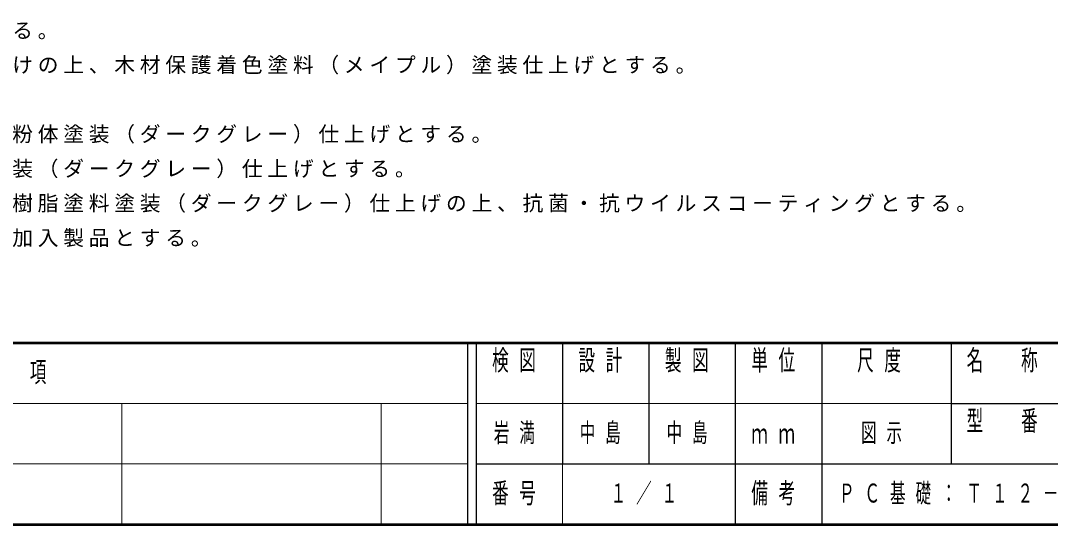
# Model space of a CAD drawing. Units: millimetres on the paper, scale 1:20. Extents: x -365 to 0, y 0 to 257.
# Drawn here: x -290.2 to -171, y 0 to 58.3 of the extents above; entities that cross this region are included whole.
import ezdxf

# ---------------------------------------------------------------- set-up
doc = ezdxf.new("R2010")
doc.units = ezdxf.units.MM
doc.layers.add('LY_1', color=7, linetype='Continuous', lineweight=25)
doc.layers.add('LY_3', color=7, linetype='Continuous', lineweight=13)
doc.styles.add('ＭＳ ゴシック', font='')
doc.styles.get('ＭＳ ゴシック').set_extended_font_data('MS Gothic')

msp = doc.modelspace()

# ---------------------------------------------------------------- linework, layer by layer
at = {"layer": 'LY_3', "lineweight": 50}
for p, q in [((-365, 21), (0, 21)), ((-365, 0), (0, 0))]:
    msp.add_line(p, q, dxfattribs=at)
at = {"layer": 'LY_3', "color": 211, "lineweight": 25}
for p, q in [((-238.5, 21), (-238.5, 0)), ((-237.5, 21), (-237.5, 0)), ((-227.5, 21), (-227.5, 7)), ((-217.5, 21), (-217.5, 7)), ((-207.5, 21), (-207.5, 0)), ((-197.5, 21), (-197.5, 7)), ((-182.5, 21), (-182.5, 7)), ((-182.5, 14), (-70, 14)), ((-237.5, 7), (0, 7))]:
    msp.add_line(p, q, dxfattribs=at)
at = {"layer": 'LY_3'}
for p, q in [((-365, 14), (-238.5, 14)), ((-278.5, 14), (-278.5, 0)), ((-248.5, 14), (-248.5, 0)), ((-237.5, 14), (-182.5, 14)), ((-365, 7), (-238.5, 7)), ((-227.5, 7), (-227.5, 0))]:
    msp.add_line(p, q, dxfattribs=at)
at = {"layer": 'LY_3', "lineweight": 25}
msp.add_line((-197.5, 7), (-197.5, 0), dxfattribs=at)

# ---------------------------------------------------------------- texts
at = {"layer": 'LY_1', "style": 'ＭＳ ゴシック'}
for s, insert, char_height, attachment_point in [('\\T1.23;木材防腐処理は、低毒性木材防腐剤加圧注入処理とする。', (-362.052, 56.036), 1.76, 7), ('\\T1.23;木材は、ヒノキ（一等材）とし、カンナ・ペーパーがけの上、木材保護着色塗料（メイプル）塗装仕上げとする。', (-362.052, 52.036), 1.76, 7), ('\\T1.23;鋼材は、電気亜鉛メッキ処理の上、ポリエステル樹脂粉体塗装（ダークグレー）仕上げとする。', (-362.052, 44.036), 1.76, 7), ('\\T1.23;鋳鉄は、ＦＣ\u3000２００とし、ポリエステル樹脂粉体塗装（ダークグレー）仕上げとする。', (-362.052, 40.036), 1.76, 7), ('\\T1.23;肘掛けは、アルミ合金鋳物\u3000ＡＣ３Ａとし、ウレタン樹脂塗料塗装（ダークグレー）仕上げの上、抗菌・抗ウイルスコーティングとする。', (-362.052, 36.036), 1.76, 7), ('\\T1.23;本製品は、（一社）日本公園施設業協会賠償責任保険加入製品とする。', (-362.052, 32.036), 1.76, 7), ('\\T1.64;\\W0.6;岩満', (-232.5, 10.5), 2.199, 5), ('\\T1.64;\\W0.6;中島', (-225.5, 10.5), 2.199, 4), ('\\T1.64;\\W0.6;中島', (-212.5, 10.5), 2.199, 5), ('\\T1.64;\\W0.6;図示', (-190, 10.5), 2.199, 5), ('\\T1.64;\\W0.6;１／１', (-217.5, 3.5), 2.199, 5), ('\\T1.64;\\W0.6;ＰＣ基礎：Ｔ１２－ＨＦ\u3000肘掛け付', (-195.5, 3.5), 2.199, 4)]:
    msp.add_mtext(s, dxfattribs=dict(at, insert=insert, char_height=char_height, attachment_point=attachment_point))
at = {"layer": 'LY_3', "color": 4, "char_height": 2.346, "style": 'ＭＳ ゴシック'}
for s, insert, attachment_point in [('\\T1.64;\\W0.6;検図', (-232.5, 20.167), 2), ('\\T1.64;\\W0.6;設計', (-222.5, 20.167), 2), ('\\T1.64;\\W0.6;製図', (-212.5, 20.167), 2), ('\\T1.64;\\W0.6;単位', (-202.5, 20.167), 2), ('\\T1.64;\\W0.6;尺度', (-190.25, 20.167), 2), ('\\T1.64;\\W0.6;名\u3000称', (-176, 20.167), 2), ('\\T1.64;\\W0.6;改\u3000\u3000訂\u3000\u3000事\u3000\u3000項', (-301.75, 17.5), 5), ('\\T1.64;\\W0.6;型\u3000番', (-176, 13.167), 2), ('\\T1.64;\\W0.6;ｍｍ', (-202.5, 10.5), 5), ('\\T1.64;\\W0.6;番号', (-232.5, 3.5), 5), ('\\T1.64;\\W0.6;備考', (-202.5, 3.5), 5)]:
    msp.add_mtext(s, dxfattribs=dict(at, insert=insert, attachment_point=attachment_point))

doc.saveas('drawing.dxf')
